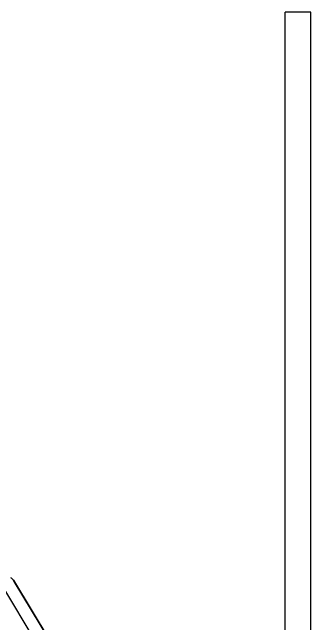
# Model space of a CAD drawing. Extents: x 7 to 135, y 3 to 97.
# Drawn here: x 58.905 to 61.084, y 45.283 to 49.737 of the extents above; entities that cross this region are included whole.
import ezdxf

# ---------------------------------------------------------------- set-up
doc = ezdxf.new("R2010")
doc.units = 0
doc.header["$MEASUREMENT"] = 0
doc.layers.add('OBJECT', color=7, linetype='CONTINUOUS')

msp = doc.modelspace()

# ---------------------------------------------------------------- linework, layer by layer
at = {"layer": 'OBJECT'}
for p, q in [((61.0844, 49.737), (60.8964, 49.737)), ((60.8964, 43.5649), (60.8964, 49.737)), ((61.0844, 43.2935), (61.0844, 49.737)), ((58.9144, 45.5996), (59.1864, 45.1503)), ((59.1868, 45.1504), (58.9208, 45.5897)), ((59.1239, 45.0797), (58.8436, 45.5428))]:
    msp.add_line(p, q, dxfattribs=at)
for points, knots in [([(58.9144, 45.5996), (58.9134, 45.6009), (58.9097, 45.6058), (58.9022, 45.6124), (58.8966, 45.6172)], [0, 0, 0, 0, 0.262267, 1, 1, 1, 1]), ([(58.9208, 45.5897), (58.9206, 45.5901), (58.9201, 45.5909), (58.9192, 45.5923), (58.9175, 45.595), (58.9159, 45.5974), (58.9149, 45.5989), (58.9144, 45.5996)], [0, 0, 0, 0, 0.047461, 0.109272, 0.225816, 0.646285, 1, 1, 1, 1])]:
    msp.add_open_spline(points, degree=3, knots=knots, dxfattribs=at)

doc.saveas('drawing.dxf')
